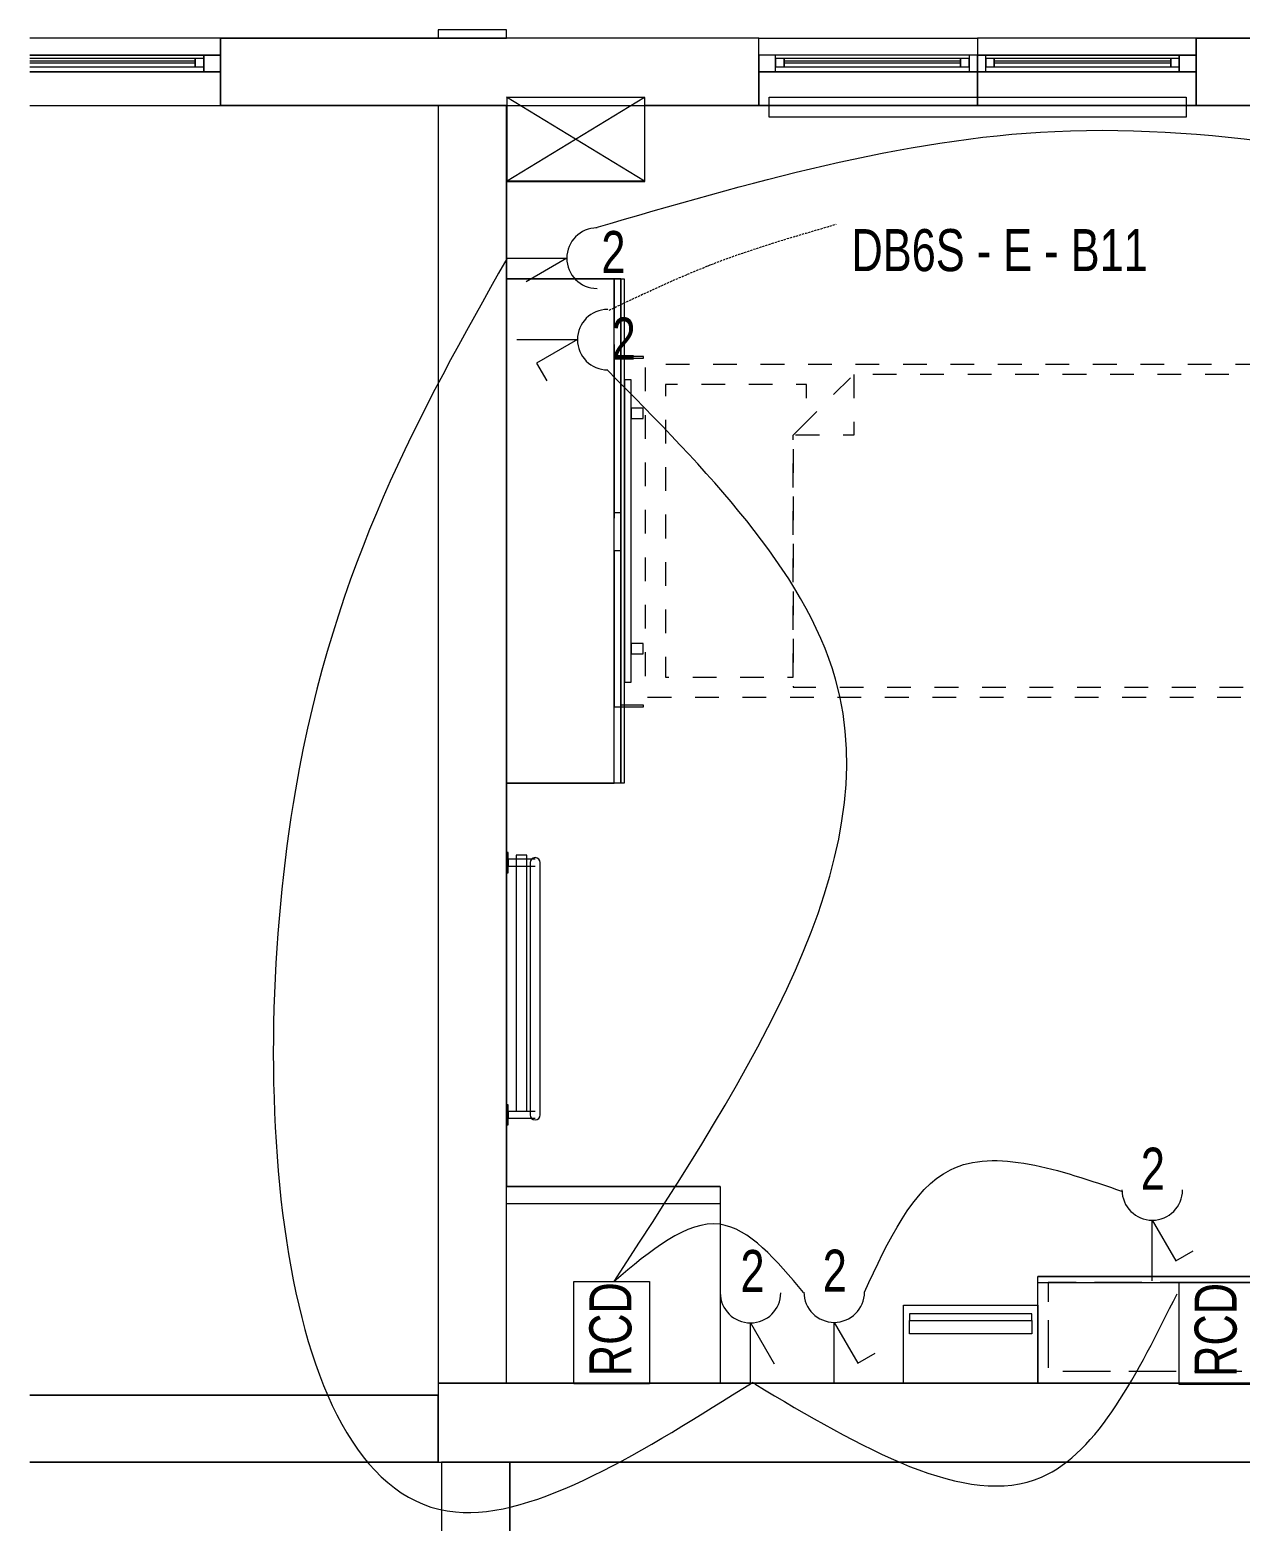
# Model space of a CAD drawing. Header units: millimetres. Extents: x -12392 to 16131, y -4930 to 15514.
# Drawn here: x -12392 to -8794, y 3598 to 8033 of the extents above; entities that cross this region are included whole.
import ezdxf

# ---------------------------------------------------------------- set-up
doc = ezdxf.new("R2010")
doc.units = ezdxf.units.MM
for name, pattern in [('IMPORT-Hidden Line', [195.611112, 141.111112, -54.5]), ('IMPORT-Small Dashed', [141.111111, 70.555556, -70.555556]), ('WSP_NZ_Hidden', [9.5, 6.5, -3])]:
    doc.linetypes.add(name, pattern=pattern)
for name, color, linetype, lineweight in [('A-Des_ Columns', 250, 'Continuous', 13), ('A-Des_ Columns_Pen_No__183', 7, 'Continuous', 18), ('A-Des_ Columns_Pen_No__81', 251, 'Continuous', 18), ('A-Des_ Fittings General_Pen_No__81', 251, 'Continuous', 18), ('A-Des_ Fittings Joinery_Pen_No__81', 251, 'Continuous', 18), ('A-Des_ Furniture_Pen_No__81', 251, 'Continuous', 18), ('A-Des_ Walls', 250, 'Continuous', 13), ('A-Des_ Walls_Pen_No__81', 251, 'Continuous', 18), ('ARCHICAD Doors_Pen_No__81', 251, 'Continuous', 18), ('ARCHICAD Windows', 250, 'Continuous', 13), ('ARCHICAD Windows_Pen_No__81', 251, 'Continuous', 18), ('Essential Power - MEC1', 1, 'Continuous', 13), ('L06 Enlarged Ground Proposed Plan 01_GFEnlarged Proposed Plan 01_dwg', 8, 'Continuous', 13), ('New_A-Des_ Zones_Pen_No__94', 7, 'Continuous', 18), ('Non-Essential Power - MEC', 10, 'Continuous', 13)]:
    doc.layers.add(name, color=color, linetype=linetype, lineweight=lineweight)
doc.styles.add('Arial Narrow', font='ARIALN.TTF', dxfattribs={"width": 0.9, "height": 125})

# ---------------------------------------------------------------- blocks, each defined once
blk = doc.blocks.new('L06 Enlarged Ground Proposed Plan 01_GFEnlarged Proposed Plan 01_dwg_Towel Rail _1377_16__1-12186543-NEW GROUND FLOOR LAYOUT - ELECTRICAL PROPOSED PLAN 01')
at = {"layer": 'A-Des_ Fittings General_Pen_No__81', "color": 254}
blk.add_line((-10875.3, 4806.6), (-10875.3, 5556.6), dxfattribs=at)
at = {"layer": 'A-Des_ Fittings General_Pen_No__81', "color": 254, "flags": 128}
for points in [[(-10970.3, 5586.6), (-10975.3, 5586.6), (-10975.3, 5526.6), (-10970.3, 5526.6)], [(-10970.3, 4836.6), (-10975.3, 4836.6), (-10975.3, 4776.6), (-10970.3, 4776.6)]]:
    blk.add_lwpolyline(points, close=True, dxfattribs=at)
for points in [[(-10890.3, 5566.6), (-10970.3, 5566.6), (-10970.3, 5546.6), (-10890.3, 5546.6)], [(-10905.3, 5556.6), (-10905.3, 5181.6), (-10905.3, 4806.6)], [(-10890.3, 4816.6), (-10970.3, 4816.6), (-10970.3, 4796.6), (-10890.3, 4796.6)]]:
    blk.add_lwpolyline(points, dxfattribs=at)
at = {"layer": 'A-Des_ Fittings General_Pen_No__81', "color": 254}
for centre, start, end in [((-10890.3, 5556.6), 0, 180), ((-10890.3, 4806.6), 180, 0)]:
    blk.add_arc(centre, 15, start, end, dxfattribs=at)
blk = doc.blocks.new('L06 Enlarged Ground Proposed Plan 01_GFEnlarged Proposed Plan 01_dwg_Slab_41_1-12186625-NEW GROUND FLOOR LAYOUT - ELECTRICAL PROPOSED PLAN 01')
at = {"layer": 'A-Des_ Fittings Joinery_Pen_No__81', "color": 254, "flags": 128}
blk.add_lwpolyline([(-10975.3, 5792.9), (-10655.3, 5792.9), (-10655.3, 7292.9), (-10975.3, 7292.9)], close=True, dxfattribs=at)
blk = doc.blocks.new('L06 Enlarged Ground Proposed Plan 01_GFEnlarged Proposed Plan 01_dwg_Slab_42_1-12186626-NEW GROUND FLOOR LAYOUT - ELECTRICAL PROPOSED PLAN 01')
at = {"layer": 'A-Des_ Fittings Joinery_Pen_No__81', "color": 254, "flags": 128}
blk.add_lwpolyline([(-10946.7, 4817.6), (-10914.6, 4817.6), (-10914.6, 5579), (-10946.7, 5579)], close=True, dxfattribs=at)
blk = doc.blocks.new('L06 Enlarged Ground Proposed Plan 01_GFEnlarged Proposed Plan 01_dwg_CI Tools Door_12__1-12186641-NEW GROUND FLOOR LAYOUT - ELECTRICAL PROPOSED PLAN 01')
at = {"layer": 'ARCHICAD Doors_Pen_No__81', "color": 254}
for p, q in [((-11448.3, 3456.8), (-11860.8, 3456.8)), ((-10848.3, 3456.8), (-10435.8, 3456.8)), ((-11448.3, 1731.8), (-11860.8, 1731.8)), ((-10848.3, 1731.8), (-10435.8, 1731.8))]:
    blk.add_line(p, q, dxfattribs=at)
at = {"layer": 'ARCHICAD Doors_Pen_No__81', "color": 254, "flags": 128}
for points in [[(-12010.8, 3436.8), (-12010.8, 3476.8), (-11860.8, 3476.8), (-11860.8, 3436.8), (-11860.8, 3476.8), (-12010.8, 3476.8), (-12010.8, 3436.8), (-11860.8, 3436.8)], [(-11168.3, 3481.8), (-10965.3, 3481.8), (-10965.3, 3456.8), (-11168.3, 3456.8)], [(-10965.3, 3456.8), (-10965.3, 3481.8), (-11168.3, 3481.8), (-11168.3, 3456.8)], [(-10285.8, 3476.8), (-10435.8, 3476.8), (-10435.8, 3436.8), (-10285.8, 3436.8), (-10285.8, 3476.8), (-10435.8, 3476.8), (-10435.8, 3436.8), (-10285.8, 3436.8)], [(-12010.8, 1751.8), (-11860.8, 1751.8), (-11860.8, 1711.8), (-12010.8, 1711.8), (-12010.8, 1751.8), (-11860.8, 1751.8), (-11860.8, 1711.8), (-12010.8, 1711.8)], [(-11168.3, 1706.8), (-10965.3, 1706.8), (-10965.3, 1731.8), (-11168.3, 1731.8)], [(-10965.3, 1731.8), (-10965.3, 1706.8), (-11168.3, 1706.8), (-11168.3, 1731.8)], [(-10285.8, 1711.8), (-10435.8, 1711.8), (-10435.8, 1751.8), (-10285.8, 1751.8), (-10285.8, 1711.8), (-10435.8, 1711.8), (-10435.8, 1751.8), (-10285.8, 1751.8)]]:
    blk.add_lwpolyline(points, close=True, dxfattribs=at)
for points in [[(-11153.7, 3476.8), (-11448.3, 3476.8), (-11448.3, 3436.8), (-11153.7, 3436.8), (-12010.8, 3436.8), (-12010.8, 3476.8), (-11153.7, 3476.8), (-11448.3, 3476.8), (-11448.3, 3436.8), (-11153.7, 3436.8)], [(-11143, 3436.8), (-10848.3, 3436.8), (-10848.3, 3476.8), (-11143, 3476.8), (-10285.8, 3476.8), (-10285.8, 3436.8), (-11143, 3436.8), (-10848.3, 3436.8), (-10848.3, 3476.8), (-11143, 3476.8)], [(-11153.7, 1711.8), (-11448.3, 1711.8), (-11448.3, 1751.8), (-11153.7, 1751.8), (-11448.3, 1751.8), (-11448.3, 1711.8), (-11153.7, 1711.8), (-12010.8, 1711.8), (-12010.8, 1751.8), (-11153.7, 1751.8)], [(-11143, 1751.8), (-10848.3, 1751.8), (-10848.3, 1711.8), (-11143, 1711.8), (-10848.3, 1711.8), (-10848.3, 1751.8), (-11143, 1751.8), (-10285.8, 1751.8), (-10285.8, 1711.8), (-11143, 1711.8)]]:
    blk.add_lwpolyline(points, dxfattribs=at)
at = {"layer": 'ARCHICAD Doors_Pen_No__81', "color": 254}
for centre, radius, start, end in [((-11188.3, 3456.8), 40, 330, 30), ((-11188.3, 3456.8), 40, 330, 30), ((-11188.3, 3456.8), 40, 330, 30), ((-11108.3, 3456.8), 40, 150, 210), ((-11108.3, 3456.8), 40, 150, 210), ((-11108.3, 3456.8), 40, 150, 210), ((-11148.3, 3456.8), 862.5, 180, 360), ((-11148.3, 1731.8), 862.5, 360, 180), ((-11188.3, 1731.8), 40, 330, 30), ((-11188.3, 1731.8), 40, 330, 30), ((-11188.3, 1731.8), 40, 330, 30), ((-11108.3, 1731.8), 40, 150, 210), ((-11108.3, 1731.8), 40, 150, 210), ((-11108.3, 1731.8), 40, 150, 210)]:
    blk.add_arc(centre, radius, start, end, dxfattribs=at)
blk = doc.blocks.new('L06 Enlarged Ground Proposed Plan 01_GFEnlarged Proposed Plan 01_dwg_Wall_8_1-12186642-NEW GROUND FLOOR LAYOUT - ELECTRICAL PROPOSED PLAN 01')
at = {"layer": 'A-Des_ Walls', "color": 10, "flags": 128}
for points in [[(-11168.3, 3773.3), (-11168.3, 3481.8), (-10965.3, 3481.8), (-10965.3, 3773.3)], [(-11168.3, 1373.3), (-10965.3, 1373.3), (-10965.3, 1706.8), (-11168.3, 1706.8)]]:
    blk.add_lwpolyline(points, close=True, dxfattribs=at)
at = {"layer": 'A-Des_ Walls_Pen_No__81', "color": 254, "flags": 128}
for points in [[(-11168.3, 3773.3), (-11168.3, 3481.8), (-10965.3, 3481.8), (-10965.3, 3773.3)], [(-11168.3, 1373.3), (-11168.3, 1706.8), (-10965.3, 1706.8), (-10965.3, 1373.3)]]:
    blk.add_lwpolyline(points, dxfattribs=at)
blk.add_blockref('L06 Enlarged Ground Proposed Plan 01_GFEnlarged Proposed Plan 01_dwg_CI Tools Door_12__1-12186641-NEW GROUND FLOOR LAYOUT - ELECTRICAL PROPOSED PLAN 01', (0, 0))
blk = doc.blocks.new('L06 Enlarged Ground Proposed Plan 01_GFEnlarged Proposed Plan 01_dwg_Wall_20_1-12186665-NEW GROUND FLOOR LAYOUT - ELECTRICAL PROPOSED PLAN 01')
at = {"layer": 'A-Des_ Walls', "color": 10, "flags": 128}
for points in [[(-11178.3, 8008.3), (-10975.3, 8008.3), (-10975.3, 8033.3), (-11178.3, 8033.3)], [(-11178.3, 4008.3), (-10975.3, 4008.3), (-10975.3, 7808.3), (-11178.3, 7808.3)]]:
    blk.add_lwpolyline(points, close=True, dxfattribs=at)
at = {"layer": 'A-Des_ Walls_Pen_No__81', "color": 254, "flags": 128}
for points in [[(-10975.3, 8008.3), (-10975.3, 8033.3), (-11178.3, 8033.3), (-11178.3, 8008.3)], [(-11178.3, 7808.3), (-11178.3, 4008.3), (-10975.3, 4008.3), (-10975.3, 7808.3)]]:
    blk.add_lwpolyline(points, dxfattribs=at)
blk = doc.blocks.new('L06 Enlarged Ground Proposed Plan 01_GFEnlarged Proposed Plan 01_dwg_CI Tools Window_4__1-12186689-NEW GROUND FLOOR LAYOUT - ELECTRICAL PROPOSED PLAN 01')
at = {"layer": 'ARCHICAD Windows', "color": 10, "flags": 128}
for points in [[(-10225.3, 7958.3), (-10225.3, 7908.3), (-10175.3, 7908.3), (-10175.3, 7958.3)], [(-9600.3, 7958.3), (-9600.3, 7908.3), (-9550.3, 7908.3), (-9550.3, 7958.3)], [(-8925.3, 7958.3), (-8975.3, 7958.3), (-8975.3, 7908.3), (-8925.3, 7908.3)]]:
    blk.add_lwpolyline(points, close=True, dxfattribs=at)
at = {"layer": 'ARCHICAD Windows_Pen_No__81', "color": 254}
for p, q in [((-8975.3, 7958.3), (-10175.3, 7958.3)), ((-10150.3, 7941.3), (-9625.3, 7941.3)), ((-9525.3, 7941.3), (-9000.3, 7941.3)), ((-10175.3, 7908.3), (-8975.3, 7908.3)), ((-10150.3, 7935.3), (-9625.3, 7935.3)), ((-9525.3, 7935.3), (-9000.3, 7935.3))]:
    blk.add_line(p, q, dxfattribs=at)
at = {"layer": 'ARCHICAD Windows_Pen_No__81', "color": 254, "flags": 128}
for points in [[(-10225.3, 7958.3), (-10225.3, 7908.3), (-10175.3, 7908.3), (-10175.3, 7958.3)], [(-9600.3, 7958.3), (-9600.3, 7908.3), (-9550.3, 7908.3), (-9550.3, 7958.3)], [(-8925.3, 7958.3), (-8925.3, 7908.3), (-8975.3, 7908.3), (-8975.3, 7958.3)]]:
    blk.add_lwpolyline(points, close=True, dxfattribs=at)
for points in [[(-9625.3, 7923.3), (-9600.3, 7923.3), (-9600.3, 7948.3), (-9625.3, 7948.3), (-9625.3, 7923.3), (-9600.3, 7923.3), (-9600.3, 7948.3), (-9625.3, 7948.3), (-10150.3, 7948.3), (-10175.3, 7948.3), (-10175.3, 7923.3), (-10150.3, 7923.3), (-10150.3, 7948.3), (-10175.3, 7948.3), (-10175.3, 7923.3), (-10150.3, 7923.3)], [(-10150.3, 7948.3), (-10150.3, 7923.3), (-9625.3, 7923.3), (-9625.3, 7948.3)], [(-9000.3, 7923.3), (-8975.3, 7923.3), (-8975.3, 7948.3), (-9000.3, 7948.3), (-9000.3, 7923.3), (-8975.3, 7923.3), (-8975.3, 7948.3), (-9000.3, 7948.3), (-9525.3, 7948.3), (-9550.3, 7948.3), (-9550.3, 7923.3), (-9525.3, 7923.3), (-9525.3, 7948.3), (-9550.3, 7948.3), (-9550.3, 7923.3), (-9525.3, 7923.3)], [(-9525.3, 7948.3), (-9525.3, 7923.3), (-9000.3, 7923.3), (-9000.3, 7948.3)]]:
    blk.add_lwpolyline(points, dxfattribs=at)
blk = doc.blocks.new('L06 Enlarged Ground Proposed Plan 01_GFEnlarged Proposed Plan 01_dwg_CI Tools Window_9__1-12186694-NEW GROUND FLOOR LAYOUT - ELECTRICAL PROPOSED PLAN 01')
at = {"layer": 'ARCHICAD Windows', "color": 10, "flags": 128}
blk.add_lwpolyline([(-11825.4, 7958.3), (-11875.4, 7958.3), (-11875.4, 7908.3), (-11825.4, 7908.3)], close=True, dxfattribs=at)
at = {"layer": 'ARCHICAD Windows_Pen_No__81', "color": 254}
for p, q in [((-11875.4, 7958.3), (-12392.4, 7958.3)), ((-12392.4, 7941.3), (-11900.4, 7941.3)), ((-12392.4, 7935.3), (-11900.4, 7935.3)), ((-12392.4, 7908.3), (-11875.4, 7908.3))]:
    blk.add_line(p, q, dxfattribs=at)
at = {"layer": 'ARCHICAD Windows_Pen_No__81', "color": 254, "flags": 128}
for points in [[(-12392.4, 7923.3), (-11900.4, 7923.3), (-11900.4, 7948.3)], [(-11900.4, 7923.3), (-11875.4, 7923.3), (-11875.4, 7948.3), (-11900.4, 7948.3), (-11900.4, 7923.3), (-11875.4, 7923.3), (-11875.4, 7948.3), (-11900.4, 7948.3), (-12392.4, 7948.3)]]:
    blk.add_lwpolyline(points, dxfattribs=at)
blk.add_lwpolyline([(-11825.4, 7958.3), (-11825.4, 7908.3), (-11875.4, 7908.3), (-11875.4, 7958.3)], close=True, dxfattribs=at)
blk = doc.blocks.new('L06 Enlarged Ground Proposed Plan 01_GFEnlarged Proposed Plan 01_dwg_Wall_39_1-12186696-NEW GROUND FLOOR LAYOUT - ELECTRICAL PROPOSED PLAN 01')
at = {"layer": 'A-Des_ Walls', "color": 10}
blk.add_line((-11825.4, 8008.3), (-12392.4, 8008.3), dxfattribs=at)
at = {"layer": 'A-Des_ Walls', "color": 10, "flags": 128}
for points in [[(-12392.4, 7958.3), (-11825.4, 7958.3), (-11825.4, 8008.3)], [(-10225.3, 8008.3), (-11825.4, 8008.3), (-11825.4, 7958.3), (-11825.4, 7908.3), (-11825.4, 7808.3), (-10225.3, 7808.3), (-10225.3, 7908.3), (-10225.3, 7958.3), (-10225.3, 8008.3)], [(-10225.3, 7958.3), (-10225.3, 8008.3), (-9575.3, 8008.3), (-9575.3, 7958.3), (-10225.3, 7958.3), (-10225.3, 7908.3), (-9575.3, 7908.3), (-9575.3, 7958.3), (-10225.3, 7958.3)], [(-9575.3, 7908.3), (-8925.3, 7908.3), (-8925.3, 7808.3), (-8167.8, 7808.3), (-8167.8, 7908.3), (-8167.8, 7958.3), (-8167.8, 8008.3), (-8925.3, 8008.3), (-8925.3, 7958.3), (-8925.3, 7908.3), (-8925.3, 7958.3), (-9575.3, 7958.3), (-9575.3, 7908.3), (-9575.3, 7808.3), (-8925.3, 7808.3), (-8925.3, 7908.3), (-9575.3, 7908.3)], [(-12392.4, 7908.3), (-11825.4, 7908.3), (-11825.4, 7958.3), (-12392.4, 7958.3)], [(-12392.4, 7808.3), (-11825.4, 7808.3), (-11825.4, 7908.3), (-12392.4, 7908.3)]]:
    blk.add_lwpolyline(points, dxfattribs=at)
for points in [[(-8925.3, 8008.3), (-9575.3, 8008.3), (-9575.3, 7958.3), (-8925.3, 7958.3)], [(-10225.3, 7908.3), (-10225.3, 7808.3), (-9575.3, 7808.3), (-9575.3, 7908.3)]]:
    blk.add_lwpolyline(points, close=True, dxfattribs=at)
at = {"layer": 'A-Des_ Walls_Pen_No__81', "color": 254, "flags": 128}
for points in [[(-11178.3, 7808.3), (-11825.4, 7808.3), (-11825.4, 7908.3), (-11825.4, 7958.3), (-11825.4, 8008.3), (-11178.3, 8008.3)], [(-10975.3, 7808.3), (-10225.3, 7808.3), (-10225.3, 7908.3), (-10225.3, 7958.3), (-10225.3, 8008.3), (-10975.3, 8008.3)]]:
    blk.add_lwpolyline(points, dxfattribs=at)
blk.add_lwpolyline([(-8925.3, 8008.3), (-8167.8, 8008.3), (-8167.8, 7958.3), (-8167.8, 7908.3), (-8167.8, 7808.3), (-8925.3, 7808.3), (-8925.3, 7908.3), (-8925.3, 7958.3)], close=True, dxfattribs=at)
for name in ['L06 Enlarged Ground Proposed Plan 01_GFEnlarged Proposed Plan 01_dwg_CI Tools Window_9__1-12186694-NEW GROUND FLOOR LAYOUT - ELECTRICAL PROPOSED PLAN 01', 'L06 Enlarged Ground Proposed Plan 01_GFEnlarged Proposed Plan 01_dwg_CI Tools Window_4__1-12186689-NEW GROUND FLOOR LAYOUT - ELECTRICAL PROPOSED PLAN 01']:
    blk.add_blockref(name, (0, 0))
blk = doc.blocks.new('L06 Enlarged Ground Proposed Plan 01_GFEnlarged Proposed Plan 01_dwg_Wall_99_1-12186785-NEW GROUND FLOOR LAYOUT - ELECTRICAL PROPOSED PLAN 01')
at = {"layer": 'A-Des_ Walls', "color": 10}
blk.add_line((-11178.3, 3973.3), (-12392.4, 3973.3), dxfattribs=at)
at = {"layer": 'A-Des_ Walls', "color": 10, "flags": 128}
blk.add_lwpolyline([(-12392.4, 3773.3), (-11178.3, 3773.3), (-11178.3, 3973.3)], dxfattribs=at)
at = {"layer": 'A-Des_ Walls_Pen_No__81', "color": 254}
for p, q in [((-12392.4, 3973.3), (-11178.3, 3973.3)), ((-11178.3, 3773.3), (-12392.4, 3773.3))]:
    blk.add_line(p, q, dxfattribs=at)
blk = doc.blocks.new('L06 Enlarged Ground Proposed Plan 01_GFEnlarged Proposed Plan 01_dwg_Wall_149_1-12186842-NEW GROUND FLOOR LAYOUT - ELECTRICAL PROPOSED PLAN 01')
at = {"layer": 'A-Des_ Fittings Joinery_Pen_No__81', "color": 254, "flags": 128}
blk.add_lwpolyline([(-10624.6, 6992.9), (-10624.6, 6092.9), (-10604.6, 6092.9), (-10604.6, 6992.9)], close=True, dxfattribs=at)
blk = doc.blocks.new('L06 Enlarged Ground Proposed Plan 01_GFEnlarged Proposed Plan 01_dwg_Wall_150_1-12186843-NEW GROUND FLOOR LAYOUT - ELECTRICAL PROPOSED PLAN 01')
at = {"layer": 'A-Des_ Fittings Joinery_Pen_No__81', "color": 254, "flags": 128}
blk.add_lwpolyline([(-10655.3, 6484.4), (-10655.3, 6020.4), (-10635.3, 6020.4), (-10635.3, 6484.4)], close=True, dxfattribs=at)
blk = doc.blocks.new('L06 Enlarged Ground Proposed Plan 01_GFEnlarged Proposed Plan 01_dwg_Wall_151_1-12186844-NEW GROUND FLOOR LAYOUT - ELECTRICAL PROPOSED PLAN 01')
at = {"layer": 'A-Des_ Fittings Joinery_Pen_No__81', "color": 254, "flags": 128}
blk.add_lwpolyline([(-10635.3, 6020.4), (-10568.4, 6020.4), (-10568.4, 6025.4), (-10635.3, 6025.4)], close=True, dxfattribs=at)
blk = doc.blocks.new('L06 Enlarged Ground Proposed Plan 01_GFEnlarged Proposed Plan 01_dwg_Wall_152_1-12186845-NEW GROUND FLOOR LAYOUT - ELECTRICAL PROPOSED PLAN 01')
at = {"layer": 'A-Des_ Fittings Joinery_Pen_No__81', "color": 254, "flags": 128}
blk.add_lwpolyline([(-10635.3, 6598.3), (-10635.3, 7062.3), (-10655.3, 7062.3), (-10655.3, 6598.3)], close=True, dxfattribs=at)
blk = doc.blocks.new('L06 Enlarged Ground Proposed Plan 01_GFEnlarged Proposed Plan 01_dwg_Wall_153_1-12186846-NEW GROUND FLOOR LAYOUT - ELECTRICAL PROPOSED PLAN 01')
at = {"layer": 'A-Des_ Fittings Joinery_Pen_No__81', "color": 254, "flags": 128}
blk.add_lwpolyline([(-10635.3, 7057.3), (-10568.4, 7057.3), (-10568.4, 7062.3), (-10635.3, 7062.3)], close=True, dxfattribs=at)
blk = doc.blocks.new('L06 Enlarged Ground Proposed Plan 01_GFEnlarged Proposed Plan 01_dwg_Wall_154_1-12186847-NEW GROUND FLOOR LAYOUT - ELECTRICAL PROPOSED PLAN 01')
at = {"layer": 'A-Des_ Fittings Joinery_Pen_No__81', "color": 254, "flags": 128}
blk.add_lwpolyline([(-10569.3, 6207.9), (-10604.6, 6207.9), (-10604.6, 6177.9), (-10569.3, 6177.9)], close=True, dxfattribs=at)
blk = doc.blocks.new('L06 Enlarged Ground Proposed Plan 01_GFEnlarged Proposed Plan 01_dwg_Wall_155_1-12186848-NEW GROUND FLOOR LAYOUT - ELECTRICAL PROPOSED PLAN 01')
at = {"layer": 'A-Des_ Fittings Joinery_Pen_No__81', "color": 254, "flags": 128}
blk.add_lwpolyline([(-10569.3, 6907.9), (-10604.6, 6907.9), (-10604.6, 6877.9), (-10569.3, 6877.9)], close=True, dxfattribs=at)
blk = doc.blocks.new('L06 Enlarged Ground Proposed Plan 01_GFEnlarged Proposed Plan 01_dwg_Column_5_1-12186858-NEW GROUND FLOOR LAYOUT - ELECTRICAL PROPOSED PLAN 01')
at = {"layer": 'A-Des_ Columns', "color": 10, "flags": 128}
blk.add_lwpolyline([(-10974.3, 7582.3), (-10564.3, 7582.3), (-10564.3, 7832.3), (-10974.3, 7832.3)], close=True, dxfattribs=at)
at = {"layer": 'A-Des_ Columns_Pen_No__81', "color": 254, "flags": 128}
blk.add_lwpolyline([(-10974.3, 7582.3), (-10564.3, 7582.3), (-10564.3, 7832.3), (-10974.3, 7832.3)], close=True, dxfattribs=at)
blk = doc.blocks.new('L06 Enlarged Ground Proposed Plan 01_GFEnlarged Proposed Plan 01_dwg_Hospital Bed 24_44__1-12186898-NEW GROUND FLOOR LAYOUT - ELECTRICAL PROPOSED PLAN 01')
at = {"layer": 'A-Des_ Furniture_Pen_No__81', "color": 254, "linetype": 'IMPORT-Small Dashed', "flags": 128}
for points in [[(-8458.1, 6048.3), (-8458.1, 7038.3), (-10563.1, 7038.3), (-10563.1, 6048.3)], [(-8488.1, 6078.3), (-8488.1, 7008.3), (-9943.1, 7008.3), (-10123.1, 6828.3), (-10123.1, 6078.3)], [(-10123.1, 6108.3), (-10123.1, 6828.3), (-10083.1, 6868.3), (-10083.1, 6978.3), (-10503.1, 6978.3), (-10503.1, 6108.3)]]:
    blk.add_lwpolyline(points, close=True, dxfattribs=at)
blk.add_lwpolyline([(-9943.1, 7008.3), (-9943.1, 6828.3), (-10123.1, 6828.3)], dxfattribs=at)
blk = doc.blocks.new('L06 Enlarged Ground Proposed Plan 01_GFEnlarged Proposed Plan 01_dwg_Blind _1564_104__1-12186969-NEW GROUND FLOOR LAYOUT - ELECTRICAL PROPOSED PLAN 01')
at = {"layer": 'A-Des_ Fittings General_Pen_No__81', "color": 254, "flags": 128}
blk.add_lwpolyline([(-10194.3, 7773.3), (-10194.3, 7833.3), (-8954.6, 7833.3), (-8954.6, 7773.3)], close=True, dxfattribs=at)
blk = doc.blocks.new('L06 Enlarged Ground Proposed Plan 01_GFEnlarged Proposed Plan 01_dwg_Cadimage Cabinet_204__1-12187234-NEW GROUND FLOOR LAYOUT - ELECTRICAL PROPOSED PLAN 01')
at = {"layer": 'A-Des_ Fittings Joinery_Pen_No__81', "color": 254, "flags": 128}
for points in [[(-9395.3, 4008.3), (-9795.3, 4008.3), (-9795.3, 4240.3), (-9395.3, 4240.3), (-9395.3, 4008.3), (-9795.3, 4008.3), (-9795.3, 4240.3), (-9395.3, 4240.3)], [(-9413.3, 4215.3), (-9777.3, 4215.3), (-9777.3, 4195.3), (-9413.3, 4195.3)]]:
    blk.add_lwpolyline(points, close=True, dxfattribs=at)
blk.add_lwpolyline([(-9413.3, 4195.3), (-9413.3, 4155.3), (-9777.3, 4155.3), (-9777.3, 4195.3)], dxfattribs=at)
blk = doc.blocks.new('L06 Enlarged Ground Proposed Plan 01_GFEnlarged Proposed Plan 01_dwg_Cadimage Cabinet_205__1-12187235-NEW GROUND FLOOR LAYOUT - ELECTRICAL PROPOSED PLAN 01')
at = {"layer": 'A-Des_ Fittings Joinery_Pen_No__81', "color": 254}
blk.add_line((-8683.3, 4326.3), (-9377.3, 4326.3), dxfattribs=at)
at = {"layer": 'A-Des_ Fittings Joinery_Pen_No__81', "color": 254, "flags": 128}
blk.add_lwpolyline([(-8665.3, 4008.3), (-9395.3, 4008.3), (-9395.3, 4326.3), (-8665.3, 4326.3)], close=True, dxfattribs=at)
blk = doc.blocks.new('L06 Enlarged Ground Proposed Plan 01_GFEnlarged Proposed Plan 01_dwg_Cadimage Cabinet_227__1-12187257-NEW GROUND FLOOR LAYOUT - ELECTRICAL PROPOSED PLAN 01')
at = {"layer": 'A-Des_ Fittings Joinery_Pen_No__81', "color": 254}
for p, q in [((-10340.3, 4593.3), (-10340.3, 4008.3)), ((-10975.3, 4543.3), (-10340.3, 4543.3))]:
    blk.add_line(p, q, dxfattribs=at)
at = {"layer": 'A-Des_ Fittings Joinery_Pen_No__81', "color": 254, "flags": 128}
blk.add_lwpolyline([(-10975.3, 4008.3), (-10340.3, 4008.3), (-10975.3, 4008.3), (-10975.3, 4593.3), (-10340.3, 4593.3), (-10975.3, 4593.3)], dxfattribs=at)
blk = doc.blocks.new('L06 Enlarged Ground Proposed Plan 01_GFEnlarged Proposed Plan 01_dwg_Cadimage Cabinet_229__1-12187259-NEW GROUND FLOOR LAYOUT - ELECTRICAL PROPOSED PLAN 01')
at = {"layer": 'A-Des_ Fittings Joinery_Pen_No__81', "color": 254}
blk.add_line((-10340.3, 4593.3), (-10340.3, 4008.3), dxfattribs=at)
at = {"layer": 'A-Des_ Fittings Joinery_Pen_No__81', "color": 254, "flags": 128}
blk.add_lwpolyline([(-10975.3, 4008.3), (-10340.3, 4008.3), (-10975.3, 4008.3), (-10975.3, 4593.3), (-10340.3, 4593.3), (-10975.3, 4593.3)], dxfattribs=at)
blk = doc.blocks.new('L06 Enlarged Ground Proposed Plan 01_GFEnlarged Proposed Plan 01_dwg_Cadimage Cabinet_230__1-12187260-NEW GROUND FLOOR LAYOUT - ELECTRICAL PROPOSED PLAN 01')
at = {"layer": 'A-Des_ Fittings Joinery_Pen_No__81', "color": 254, "flags": 128}
for points in [[(-9395.3, 4326.3), (-8665.3, 4326.3)], [(-8665.3, 4008.3), (-9395.3, 4008.3), (-9395.3, 4308.3), (-8665.3, 4308.3)]]:
    blk.add_lwpolyline(points, close=True, dxfattribs=at)
at = {"layer": 'A-Des_ Fittings Joinery_Pen_No__81', "color": 254, "linetype": 'IMPORT-Hidden Line', "flags": 128}
blk.add_lwpolyline([(-8695.3, 4308.3), (-9365.3, 4308.3), (-9365.3, 4044.3), (-8695.3, 4044.3)], close=True, dxfattribs=at)
blk = doc.blocks.new('L06 Enlarged Ground Proposed Plan 01_GFEnlarged Proposed Plan 01_dwg_Cadimage Cabinet_231__1-12187261-NEW GROUND FLOOR LAYOUT - ELECTRICAL PROPOSED PLAN 01')
at = {"layer": 'A-Des_ Fittings Joinery_Pen_No__81', "color": 254, "linetype": 'IMPORT-Hidden Line'}
for p, q in [((-10975.3, 5793.3), (-10975.3, 6167.9)), ((-10655.3, 5793.3), (-10655.3, 6167.9))]:
    blk.add_line(p, q, dxfattribs=at)
at = {"layer": 'A-Des_ Fittings Joinery_Pen_No__81', "color": 254, "flags": 128}
blk.add_lwpolyline([(-10635.3, 5793.3), (-10635.3, 6167.9), (-10635.3, 5793.3), (-10975.3, 5793.3), (-10975.3, 6167.9)], dxfattribs=at)
blk = doc.blocks.new('L06 Enlarged Ground Proposed Plan 01_GFEnlarged Proposed Plan 01_dwg_Cadimage Cabinet_232__1-12187262-NEW GROUND FLOOR LAYOUT - ELECTRICAL PROPOSED PLAN 01')
at = {"layer": 'A-Des_ Fittings Joinery_Pen_No__81', "color": 254, "linetype": 'IMPORT-Hidden Line'}
for p, q in [((-10975.3, 6167.9), (-10975.3, 6542.9)), ((-10655.3, 6167.9), (-10655.3, 6542.9))]:
    blk.add_line(p, q, dxfattribs=at)
at = {"layer": 'A-Des_ Fittings Joinery_Pen_No__81', "color": 254}
blk.add_line((-10975.3, 6167.9), (-10975.3, 6542.9), dxfattribs=at)
at = {"layer": 'A-Des_ Fittings Joinery_Pen_No__81', "color": 254, "flags": 128}
blk.add_lwpolyline([(-10635.3, 6542.9), (-10635.3, 6167.9)], close=True, dxfattribs=at)
blk = doc.blocks.new('L06 Enlarged Ground Proposed Plan 01_GFEnlarged Proposed Plan 01_dwg_Cadimage Cabinet_233__1-12187263-NEW GROUND FLOOR LAYOUT - ELECTRICAL PROPOSED PLAN 01')
at = {"layer": 'A-Des_ Fittings Joinery_Pen_No__81', "color": 254, "linetype": 'IMPORT-Hidden Line'}
for p, q in [((-10975.3, 7292.9), (-10975.3, 6917.9)), ((-10655.3, 7292.9), (-10655.3, 6917.9))]:
    blk.add_line(p, q, dxfattribs=at)
at = {"layer": 'A-Des_ Fittings Joinery_Pen_No__81', "color": 254, "flags": 128}
blk.add_lwpolyline([(-10635.3, 7292.9), (-10635.3, 6917.9), (-10635.3, 7292.9), (-10975.3, 7292.9), (-10975.3, 6917.9)], dxfattribs=at)
blk = doc.blocks.new('L06 Enlarged Ground Proposed Plan 01_GFEnlarged Proposed Plan 01_dwg_Cadimage Cabinet_234__1-12187264-NEW GROUND FLOOR LAYOUT - ELECTRICAL PROPOSED PLAN 01')
at = {"layer": 'A-Des_ Fittings Joinery_Pen_No__81', "color": 254, "linetype": 'IMPORT-Hidden Line'}
for p, q in [((-10975.3, 6917.9), (-10975.3, 6542.9)), ((-10655.3, 6917.9), (-10655.3, 6542.9))]:
    blk.add_line(p, q, dxfattribs=at)
at = {"layer": 'A-Des_ Fittings Joinery_Pen_No__81', "color": 254}
blk.add_line((-10975.3, 6917.9), (-10975.3, 6542.9), dxfattribs=at)
at = {"layer": 'A-Des_ Fittings Joinery_Pen_No__81', "color": 254, "flags": 128}
blk.add_lwpolyline([(-10635.3, 6542.9), (-10635.3, 6917.9)], close=True, dxfattribs=at)
blk = doc.blocks.new('L06 Enlarged Ground Proposed Plan 01_GFEnlarged Proposed Plan 01_dwg-12095837-NEW GROUND FLOOR LAYOUT - ELECTRICAL PROPOSED PLAN 01')
at = {"color": 10, "lineweight": 13, "flags": 128}
blk.add_lwpolyline([(-11178.3, 3773.3), (-7005.3, 3773.3), (-7005.3, 3828.3), (-7005.3, 3958.3), (-7005.3, 4008.3), (-11178.3, 4008.3)], close=True, dxfattribs=at)
at = {"layer": 'A-Des_ Columns_Pen_No__183', "color": 253}
for p, q in [((-10975.3, 7583.3), (-10565.3, 7833.3)), ((-10565.3, 7583.3), (-10975.3, 7833.3))]:
    blk.add_line(p, q, dxfattribs=at)
at = {"layer": 'A-Des_ Walls_Pen_No__81', "color": 254}
for p, q in [((-11178.3, 3773.3), (-11168.3, 3773.3)), ((-10965.3, 3773.3), (-7005.3, 3773.3))]:
    blk.add_line(p, q, dxfattribs=at)
at = {"layer": 'A-Des_ Walls_Pen_No__81', "color": 254, "flags": 128}
blk.add_lwpolyline([(-7335.3, 4008.3), (-11178.3, 4008.3), (-11178.3, 3973.3)], dxfattribs=at)
at = {"layer": 'New_A-Des_ Zones_Pen_No__94', "color": 253, "flags": 128}
blk.add_lwpolyline([(-10975.3, 5793.3), (-10975.3, 4593.3), (-10340.3, 4593.3), (-10340.3, 4008.3), (-8665.3, 4008.3), (-8665.3, 4338.3), (-7230.3, 4338.3), (-7230.3, 4008.3), (-5610.3, 4008.3), (-5610.3, 5508.3), (-5610.3, 6943.3), (-6245.3, 6943.3), (-6245.3, 7793.3), (-5610.3, 7793.3), (-5610.3, 7808.3), (-10565.3, 7808.3), (-10565.3, 7583.3), (-10975.3, 7583.3), (-10975.3, 7293.3), (-10625.3, 7293.3), (-10625.3, 5793.3)], close=True, dxfattribs=at)
for points in [[(-10965.3, 3773.3), (-10965.3, 1373.3), (5200.2, 1373.3), (12066.4, 1373.3)], [(-3164.1, 3773.3), (-3600.3, 3773.3), (-5410.3, 3773.3), (-10965.3, 3773.3)]]:
    blk.add_lwpolyline(points, dxfattribs=at)
for name in ['L06 Enlarged Ground Proposed Plan 01_GFEnlarged Proposed Plan 01_dwg_Wall_20_1-12186665-NEW GROUND FLOOR LAYOUT - ELECTRICAL PROPOSED PLAN 01', 'L06 Enlarged Ground Proposed Plan 01_GFEnlarged Proposed Plan 01_dwg_Wall_39_1-12186696-NEW GROUND FLOOR LAYOUT - ELECTRICAL PROPOSED PLAN 01', 'L06 Enlarged Ground Proposed Plan 01_GFEnlarged Proposed Plan 01_dwg_Column_5_1-12186858-NEW GROUND FLOOR LAYOUT - ELECTRICAL PROPOSED PLAN 01', 'L06 Enlarged Ground Proposed Plan 01_GFEnlarged Proposed Plan 01_dwg_Blind _1564_104__1-12186969-NEW GROUND FLOOR LAYOUT - ELECTRICAL PROPOSED PLAN 01', 'L06 Enlarged Ground Proposed Plan 01_GFEnlarged Proposed Plan 01_dwg_Slab_41_1-12186625-NEW GROUND FLOOR LAYOUT - ELECTRICAL PROPOSED PLAN 01', 'L06 Enlarged Ground Proposed Plan 01_GFEnlarged Proposed Plan 01_dwg_Cadimage Cabinet_233__1-12187263-NEW GROUND FLOOR LAYOUT - ELECTRICAL PROPOSED PLAN 01', 'L06 Enlarged Ground Proposed Plan 01_GFEnlarged Proposed Plan 01_dwg_Wall_152_1-12186845-NEW GROUND FLOOR LAYOUT - ELECTRICAL PROPOSED PLAN 01', 'L06 Enlarged Ground Proposed Plan 01_GFEnlarged Proposed Plan 01_dwg_Wall_153_1-12186846-NEW GROUND FLOOR LAYOUT - ELECTRICAL PROPOSED PLAN 01', 'L06 Enlarged Ground Proposed Plan 01_GFEnlarged Proposed Plan 01_dwg_Hospital Bed 24_44__1-12186898-NEW GROUND FLOOR LAYOUT - ELECTRICAL PROPOSED PLAN 01', 'L06 Enlarged Ground Proposed Plan 01_GFEnlarged Proposed Plan 01_dwg_Wall_149_1-12186842-NEW GROUND FLOOR LAYOUT - ELECTRICAL PROPOSED PLAN 01', 'L06 Enlarged Ground Proposed Plan 01_GFEnlarged Proposed Plan 01_dwg_Cadimage Cabinet_234__1-12187264-NEW GROUND FLOOR LAYOUT - ELECTRICAL PROPOSED PLAN 01', 'L06 Enlarged Ground Proposed Plan 01_GFEnlarged Proposed Plan 01_dwg_Wall_155_1-12186848-NEW GROUND FLOOR LAYOUT - ELECTRICAL PROPOSED PLAN 01', 'L06 Enlarged Ground Proposed Plan 01_GFEnlarged Proposed Plan 01_dwg_Cadimage Cabinet_232__1-12187262-NEW GROUND FLOOR LAYOUT - ELECTRICAL PROPOSED PLAN 01', 'L06 Enlarged Ground Proposed Plan 01_GFEnlarged Proposed Plan 01_dwg_Wall_150_1-12186843-NEW GROUND FLOOR LAYOUT - ELECTRICAL PROPOSED PLAN 01', 'L06 Enlarged Ground Proposed Plan 01_GFEnlarged Proposed Plan 01_dwg_Cadimage Cabinet_231__1-12187261-NEW GROUND FLOOR LAYOUT - ELECTRICAL PROPOSED PLAN 01', 'L06 Enlarged Ground Proposed Plan 01_GFEnlarged Proposed Plan 01_dwg_Wall_154_1-12186847-NEW GROUND FLOOR LAYOUT - ELECTRICAL PROPOSED PLAN 01', 'L06 Enlarged Ground Proposed Plan 01_GFEnlarged Proposed Plan 01_dwg_Wall_151_1-12186844-NEW GROUND FLOOR LAYOUT - ELECTRICAL PROPOSED PLAN 01', 'L06 Enlarged Ground Proposed Plan 01_GFEnlarged Proposed Plan 01_dwg_Towel Rail _1377_16__1-12186543-NEW GROUND FLOOR LAYOUT - ELECTRICAL PROPOSED PLAN 01', 'L06 Enlarged Ground Proposed Plan 01_GFEnlarged Proposed Plan 01_dwg_Slab_42_1-12186626-NEW GROUND FLOOR LAYOUT - ELECTRICAL PROPOSED PLAN 01', 'L06 Enlarged Ground Proposed Plan 01_GFEnlarged Proposed Plan 01_dwg_Cadimage Cabinet_227__1-12187257-NEW GROUND FLOOR LAYOUT - ELECTRICAL PROPOSED PLAN 01', 'L06 Enlarged Ground Proposed Plan 01_GFEnlarged Proposed Plan 01_dwg_Cadimage Cabinet_229__1-12187259-NEW GROUND FLOOR LAYOUT - ELECTRICAL PROPOSED PLAN 01', 'L06 Enlarged Ground Proposed Plan 01_GFEnlarged Proposed Plan 01_dwg_Cadimage Cabinet_205__1-12187235-NEW GROUND FLOOR LAYOUT - ELECTRICAL PROPOSED PLAN 01', 'L06 Enlarged Ground Proposed Plan 01_GFEnlarged Proposed Plan 01_dwg_Cadimage Cabinet_230__1-12187260-NEW GROUND FLOOR LAYOUT - ELECTRICAL PROPOSED PLAN 01', 'L06 Enlarged Ground Proposed Plan 01_GFEnlarged Proposed Plan 01_dwg_Cadimage Cabinet_204__1-12187234-NEW GROUND FLOOR LAYOUT - ELECTRICAL PROPOSED PLAN 01', 'L06 Enlarged Ground Proposed Plan 01_GFEnlarged Proposed Plan 01_dwg_Wall_99_1-12186785-NEW GROUND FLOOR LAYOUT - ELECTRICAL PROPOSED PLAN 01', 'L06 Enlarged Ground Proposed Plan 01_GFEnlarged Proposed Plan 01_dwg_Wall_8_1-12186642-NEW GROUND FLOOR LAYOUT - ELECTRICAL PROPOSED PLAN 01']:
    blk.add_blockref(name, (0, 0))

msp = doc.modelspace()

# ---------------------------------------------------------------- linework, layer by layer
at = {"layer": 'Essential Power - MEC1', "lineweight": 18}
for p, q in [((-10944.5, 7111.9), (-10764.5, 7111.9)), ((-10764.5, 7111.9), (-10885.8, 7041.9)), ((-10885.8, 7041.9), (-10855.8, 6989.9)), ((-9055.6, 4313.3), (-9055.6, 4493.3)), ((-9055.6, 4493.3), (-8985.6, 4372)), ((-8985.6, 4372), (-8933.7, 4402)), ((-10001.1, 4009.5), (-10001.1, 4189.5)), ((-10001.1, 4189.5), (-9931.1, 4068.3)), ((-9931.1, 4068.3), (-9879.2, 4098.3))]:
    msp.add_line(p, q, dxfattribs=at)
at = {"layer": 'Essential Power - MEC1'}
msp.add_lwpolyline([(-10775, 4006.5), (-10775, 4311.1), (-10550.2, 4311.1), (-10550.2, 4006.5)], close=True, dxfattribs=at)
at = {"layer": 'Essential Power - MEC1', "lineweight": 18}
for centre, start, end in [((-10674.5, 7111.9), 90, 270), ((-9055.6, 4583.3), 180, 0), ((-10001.1, 4279.5), 180, 0)]:
    msp.add_arc(centre, 90, start, end, dxfattribs=at)
at = {"layer": 'Essential Power - MEC1', "color": 18, "linetype": 'WSP_NZ_Hidden', "true_color": 0x000000}
msp.add_spline([(-10670.1, 7199.9), (-10349.3, 7342), (-9995.6, 7454.9)], degree=3, dxfattribs=at)
at = {"layer": 'Essential Power - MEC1'}
for points in [[(-10655.6, 4311.3), (-9997.3, 6102.6), (-10675.5, 7021.6)], [(-9911.1, 4279.2), (-9655.4, 4643.4), (-9144, 4578.9)], [(-10092.2, 4278.5), (-10341.5, 4481.1), (-10655.5, 4311.2)]]:
    msp.add_spline(points, degree=3, dxfattribs=at)
at = {"layer": 'Non-Essential Power - MEC', "lineweight": 18}
for p, q in [((-10976.1, 7354.2), (-10796.1, 7354.2)), ((-10796.1, 7354.2), (-10917.3, 7284.2)), ((-10250, 4007.8), (-10250, 4187.8)), ((-10250, 4187.8), (-10180, 4066.5))]:
    msp.add_line(p, q, dxfattribs=at)
at = {"layer": 'Non-Essential Power - MEC'}
msp.add_lwpolyline([(-8975.8, 4004.4), (-8975.8, 4309.1), (-8751, 4309.1), (-8751, 4004.4)], close=True, dxfattribs=at)
at = {"layer": 'Non-Essential Power - MEC', "lineweight": 18}
for centre, start, end in [((-10706.1, 7354.2), 90, 270), ((-10250, 4277.8), 180, 0)]:
    msp.add_arc(centre, 90, start, end, dxfattribs=at)
at = {"layer": 'Non-Essential Power - MEC'}
for points in [[(-10709.2, 7445.2), (-9344.9, 7731.4), (-7840.7, 7537.7)], [(-10974.8, 7351.8), (-11603, 5773.6), (-11127.1, 3625.6), (-10242.4, 4012.1)], [(-10237.5, 4006.3), (-9384.7, 3729.5), (-8982, 4274.8)]]:
    msp.add_spline(points, degree=3, dxfattribs=at)

# ---------------------------------------------------------------- block references
at = {"layer": 'L06 Enlarged Ground Proposed Plan 01_GFEnlarged Proposed Plan 01_dwg', "color": 253, "lineweight": 18}
msp.add_blockref('L06 Enlarged Ground Proposed Plan 01_GFEnlarged Proposed Plan 01_dwg-12095837-NEW GROUND FLOOR LAYOUT - ELECTRICAL PROPOSED PLAN 01', (0, 0), dxfattribs=at)

# ---------------------------------------------------------------- texts
at = {"layer": 'Essential Power - MEC1', "color": 7, "insert": (-9949.8, 7440.7), "char_height": 125, "width": 3279.303, "attachment_point": 1, "style": 'Arial Narrow'}
msp.add_mtext('DB6S - E - B11', dxfattribs=at)
at = {"layer": 'Essential Power - MEC1', "color": 1, "char_height": 125, "width": 86.582, "attachment_point": 1, "style": 'Arial Narrow'}
for insert in [(-10662.9, 7177.5), (-9089.7, 4708.9), (-10035.3, 4405.6)]:
    msp.add_mtext('2', dxfattribs=dict(at, insert=insert))
at = {"layer": 'Essential Power - MEC1', "color": 1, "insert": (-10729, 4029.7), "char_height": 125, "width": 155.127, "attachment_point": 1, "rotation": 90, "style": 'Arial Narrow'}
msp.add_mtext('RCD', dxfattribs=at)
at = {"layer": 'Non-Essential Power - MEC', "color": 1, "char_height": 125, "width": 86.582, "attachment_point": 1, "style": 'Arial Narrow'}
for insert in [(-10693.3, 7434.9), (-10279.9, 4404.6)]:
    msp.add_mtext('2', dxfattribs=dict(at, insert=insert))
at = {"layer": 'Non-Essential Power - MEC', "color": 1, "insert": (-8929.8, 4027.6), "char_height": 125, "width": 155.127, "attachment_point": 1, "rotation": 90, "style": 'Arial Narrow'}
msp.add_mtext('RCD', dxfattribs=at)

doc.saveas('drawing.dxf')
